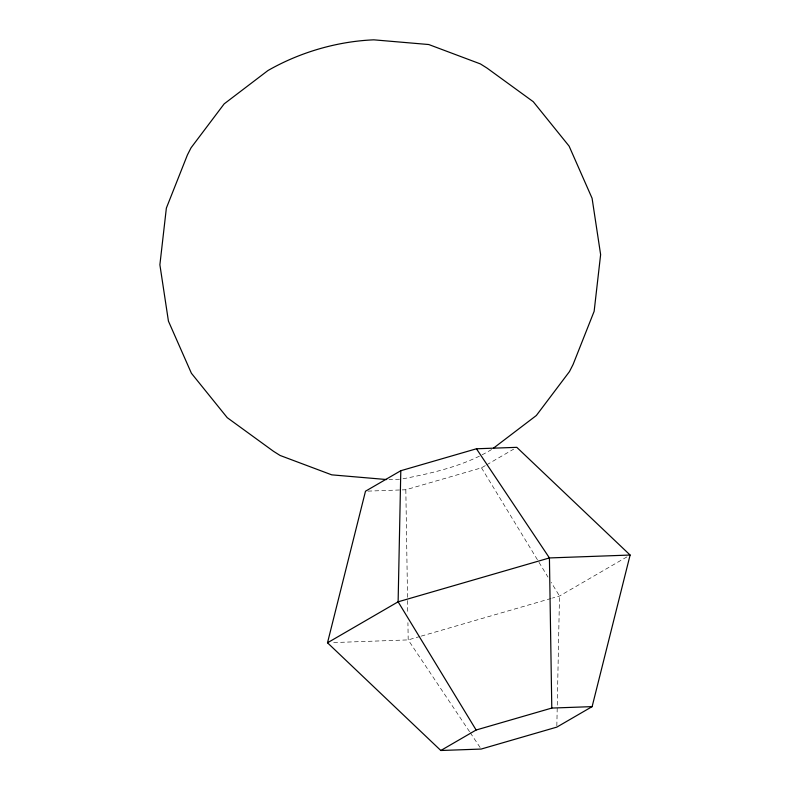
<?xml version="1.0" encoding="UTF-8"?>
<svg xmlns="http://www.w3.org/2000/svg" width="790" height="790" viewBox="0 0 790 790"><rect width="100%" height="100%" fill="white"/><g stroke="black" fill="none" stroke-linecap="round" stroke-linejoin="round"><path stroke-width="0.59" stroke-dasharray="3.95 2.96" d="M556.841 725.892L559.498 596.025L551.183 582.368M491.578 449.54C464.461 465.883 432.634 473.141 401.794 479.007M402.169 489.899L405.833 489.76L481.485 467.828L485.643 465.419M486.68 464.816L513.678 449.145M626.954 556.881L559.498 596.025L552.408 598.079M420.013 636.473L408.193 639.9L332.393 642.616M421.198 636.128L551.223 598.425M399.503 479.224L389.055 479.688M367.933 491.123L400.945 489.938M469.576 731.708L408.193 639.9L407.926 622.668M470.257 732.735L480.488 748.031M481.485 467.828L547.993 577.115M405.833 489.76L407.551 599.294M407.571 600.519L407.768 612.823"/><path stroke-width="1.19" d="M400.797 470.722L398.121 601.812L476.133 730.009L551.785 708.067L592.125 706.625L630.114 555.044L516.798 447.338L476.449 448.779L400.797 470.722L365.494 491.212L327.504 642.793L440.82 750.5L481.169 749.058L556.822 727.116L592.125 706.625M493.543 448.098L536.341 415.51L569.481 371.567L573.096 364.457L594.149 311.29L600.627 254.607L592.085 198.27L569.106 146.12L533.26 101.703L486.986 68.059L480.389 63.911L428.773 44.536L373.848 39.836C337.202 41.347 299.756 52.298 267.938 70.547L224.163 103.875L191.032 147.819L187.418 154.929L166.364 208.096L159.886 264.778L168.428 321.115L191.407 373.265L227.253 417.683L273.528 451.327L280.114 455.475L331.731 474.849L386.656 479.55M327.504 642.793L398.121 601.812L549.425 557.938L630.114 555.044M440.82 750.5L476.133 730.009M476.449 448.779L549.425 557.938L551.785 708.067"/></g></svg>
